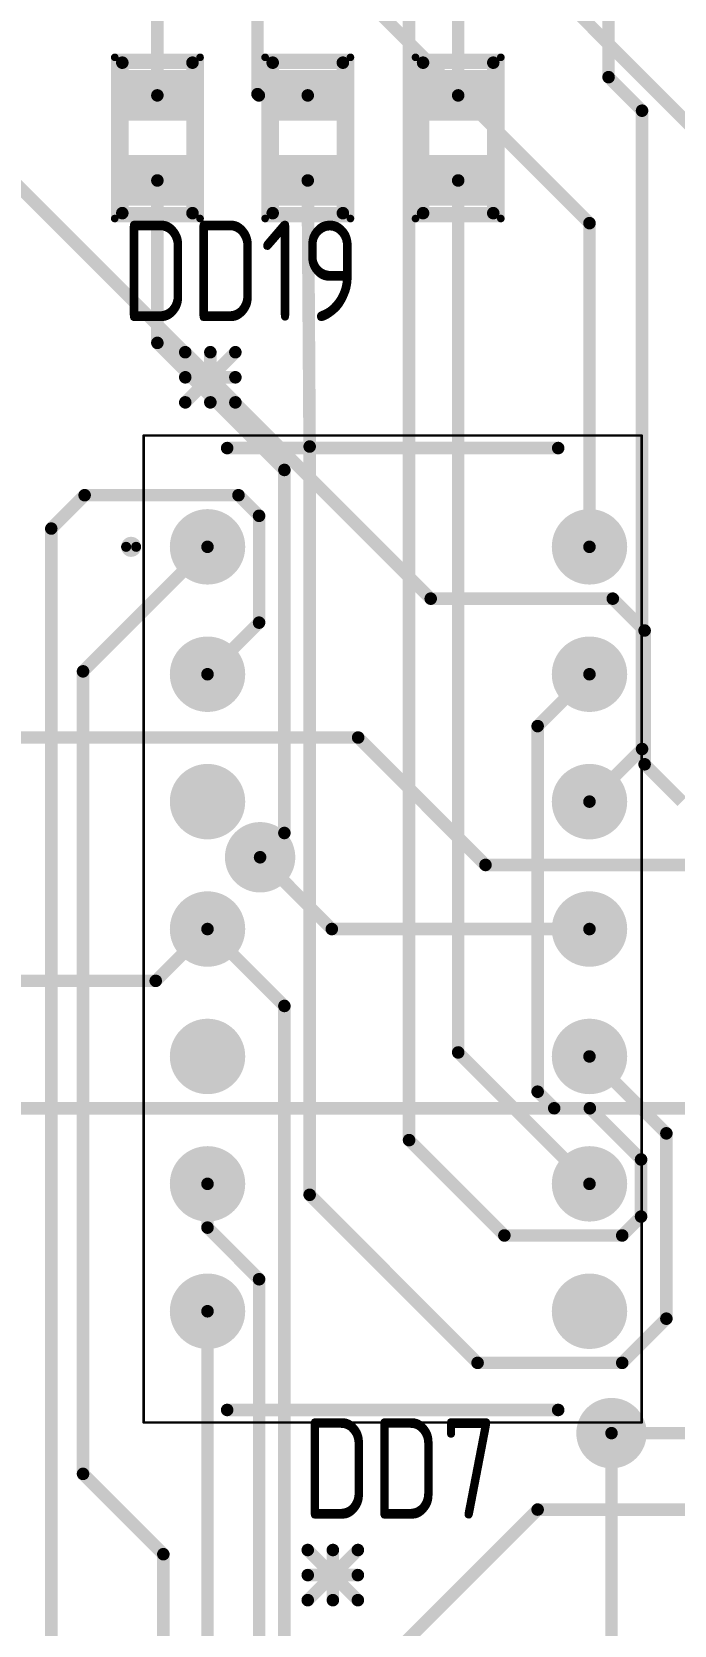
# Model space of a CAD drawing. Header units: millimetres. Extents: x 0 to 841, y 0 to 2540.
# Drawn here: x 79.5 to 92.31, y 96.5 to 128.27 of the extents above; entities that cross this region are included whole.
import ezdxf

# ---------------------------------------------------------------- set-up
doc = ezdxf.new("R2010")
doc.units = ezdxf.units.MM
for name, color, linetype in [('BottomLayer', 5, 'Continuous'), ('BottomSolder', 6, 'Continuous'), ('Mechanical13', 56, 'Continuous'), ('Mechanical15', 56, 'Continuous'), ('MultiLayer', 9, 'Continuous'), ('PadHoleLayer', 156, 'Continuous'), ('TopLayer', 1, 'Continuous'), ('TopOverlay', 2, 'Continuous'), ('TopPaste', 8, 'Continuous'), ('TopSolder', 216, 'Continuous'), ('ViaHoleLayer', 16, 'Continuous')]:
    doc.layers.add(name, color=color, linetype=linetype)
doc.styles.add('GOST type A', font='', dxfattribs={"height": 0.2})
doc.styles.get('GOST type A').set_extended_font_data('GOST type A')

# ---------------------------------------------------------------- blocks, each defined once
blk = doc.blocks.new('RES_RC0805_36')
at = {"layer": 'TopLayer'}
for points in [[(-1.353, 0.597), (-0.343, 0.597), (-0.343, -0.597), (-1.353, -0.597)], [(0.343, 0.597), (1.353, 0.597), (1.353, -0.597), (0.343, -0.597)]]:
    blk.add_hatch(color=1, dxfattribs=at).paths.add_polyline_path(points)
at = {"layer": 'TopPaste'}
for points in [[(-1.353, 0.597), (-0.343, 0.597), (-0.343, -0.597), (-1.353, -0.597)], [(0.343, 0.597), (1.353, 0.597), (1.353, -0.597), (0.343, -0.597)]]:
    blk.add_hatch(color=8, dxfattribs=at).paths.add_polyline_path(points)
at = {"layer": 'TopSolder'}
for points in [[(-1.353, 0.597), (-0.343, 0.597), (-0.343, -0.597), (-1.353, -0.597)], [(0.343, 0.597), (1.353, 0.597), (1.353, -0.597), (0.343, -0.597)]]:
    blk.add_hatch(color=216, dxfattribs=at).paths.add_polyline_path(points)
at = {"layer": 'Mechanical15', "const_width": 0.152}
for points in [[(-1.607, 0.851), (-1.607, -0.851)], [(-1.607, 0.851), (1.607, 0.851)], [(1.607, 0.851), (1.607, -0.851)], [(-1.607, -0.851), (1.607, -0.851)]]:
    blk.add_lwpolyline(points, dxfattribs=at)
at = {"layer": 'Mechanical15', "const_width": 0.0762}
for points in [[(-1.645, 0.851, 1), (-1.569, 0.851, 1)], [(-1.645, 0.851, 1), (-1.569, 0.851, 1)], [(1.569, 0.851, 1), (1.645, 0.851, 1)], [(1.569, 0.851, 1), (1.645, 0.851, 1)], [(-1.645, -0.851, 1), (-1.569, -0.851, 1)], [(-1.645, -0.851, 1), (-1.569, -0.851, 1)], [(1.569, -0.851, 1), (1.645, -0.851, 1)], [(1.569, -0.851, 1), (1.645, -0.851, 1)]]:
    blk.add_lwpolyline(points, format="xyb", close=True, dxfattribs=at)
at = {"layer": 'TopOverlay', "const_width": 0.25}
for points in [[(-1.5, 0.7), (1.5, 0.7)], [(-1.5, 0.7), (-1.5, -0.7)], [(1.5, 0.7), (1.5, -0.7)], [(-1.5, -0.7), (1.5, -0.7)]]:
    blk.add_lwpolyline(points, dxfattribs=at)
at = {"layer": 'TopOverlay', "const_width": 0.125}
for points in [[(-1.562, 0.7, 1), (-1.437, 0.7, 1)], [(-1.562, 0.7, 1), (-1.437, 0.7, 1)], [(1.438, 0.7, 1), (1.563, 0.7, 1)], [(1.438, 0.7, 1), (1.563, 0.7, 1)], [(-1.562, -0.7, 1), (-1.437, -0.7, 1)], [(-1.562, -0.7, 1), (-1.437, -0.7, 1)], [(1.438, -0.7, 1), (1.563, -0.7, 1)], [(1.438, -0.7, 1), (1.563, -0.7, 1)]]:
    blk.add_lwpolyline(points, format="xyb", close=True, dxfattribs=at)
blk = doc.blocks.new('RES_RC0805_37')
at = {"layer": 'TopLayer'}
for points in [[(-1.353, 0.597), (-0.343, 0.597), (-0.343, -0.597), (-1.353, -0.597)], [(0.343, 0.597), (1.353, 0.597), (1.353, -0.597), (0.343, -0.597)]]:
    blk.add_hatch(color=1, dxfattribs=at).paths.add_polyline_path(points)
at = {"layer": 'TopPaste'}
for points in [[(-1.353, 0.597), (-0.343, 0.597), (-0.343, -0.597), (-1.353, -0.597)], [(0.343, 0.597), (1.353, 0.597), (1.353, -0.597), (0.343, -0.597)]]:
    blk.add_hatch(color=8, dxfattribs=at).paths.add_polyline_path(points)
at = {"layer": 'TopSolder'}
for points in [[(-1.353, 0.597), (-0.343, 0.597), (-0.343, -0.597), (-1.353, -0.597)], [(0.343, 0.597), (1.353, 0.597), (1.353, -0.597), (0.343, -0.597)]]:
    blk.add_hatch(color=216, dxfattribs=at).paths.add_polyline_path(points)
at = {"layer": 'Mechanical15', "const_width": 0.152}
for points in [[(-1.607, 0.851), (-1.607, -0.851)], [(-1.607, 0.851), (1.607, 0.851)], [(1.607, 0.851), (1.607, -0.851)], [(-1.607, -0.851), (1.607, -0.851)]]:
    blk.add_lwpolyline(points, dxfattribs=at)
at = {"layer": 'Mechanical15', "const_width": 0.0762}
for points in [[(-1.645, 0.851, 1), (-1.569, 0.851, 1)], [(-1.645, 0.851, 1), (-1.569, 0.851, 1)], [(1.569, 0.851, 1), (1.645, 0.851, 1)], [(1.569, 0.851, 1), (1.645, 0.851, 1)], [(-1.645, -0.851, 1), (-1.569, -0.851, 1)], [(-1.645, -0.851, 1), (-1.569, -0.851, 1)], [(1.569, -0.851, 1), (1.645, -0.851, 1)], [(1.569, -0.851, 1), (1.645, -0.851, 1)]]:
    blk.add_lwpolyline(points, format="xyb", close=True, dxfattribs=at)
at = {"layer": 'TopOverlay', "const_width": 0.25}
for points in [[(-1.5, 0.7), (1.5, 0.7)], [(-1.5, 0.7), (-1.5, -0.7)], [(1.5, 0.7), (1.5, -0.7)], [(-1.5, -0.7), (1.5, -0.7)]]:
    blk.add_lwpolyline(points, dxfattribs=at)
at = {"layer": 'TopOverlay', "const_width": 0.125}
for points in [[(-1.562, 0.7, 1), (-1.437, 0.7, 1)], [(-1.562, 0.7, 1), (-1.437, 0.7, 1)], [(1.438, 0.7, 1), (1.563, 0.7, 1)], [(1.438, 0.7, 1), (1.563, 0.7, 1)], [(-1.562, -0.7, 1), (-1.437, -0.7, 1)], [(-1.562, -0.7, 1), (-1.437, -0.7, 1)], [(1.438, -0.7, 1), (1.563, -0.7, 1)], [(1.438, -0.7, 1), (1.563, -0.7, 1)]]:
    blk.add_lwpolyline(points, format="xyb", close=True, dxfattribs=at)
blk = doc.blocks.new('RES_RC0805_38')
at = {"layer": 'TopLayer'}
for points in [[(-1.353, 0.597), (-0.343, 0.597), (-0.343, -0.597), (-1.353, -0.597)], [(0.343, 0.597), (1.353, 0.597), (1.353, -0.597), (0.343, -0.597)]]:
    blk.add_hatch(color=1, dxfattribs=at).paths.add_polyline_path(points)
at = {"layer": 'TopPaste'}
for points in [[(-1.353, 0.597), (-0.343, 0.597), (-0.343, -0.597), (-1.353, -0.597)], [(0.343, 0.597), (1.353, 0.597), (1.353, -0.597), (0.343, -0.597)]]:
    blk.add_hatch(color=8, dxfattribs=at).paths.add_polyline_path(points)
at = {"layer": 'TopSolder'}
for points in [[(-1.353, 0.597), (-0.343, 0.597), (-0.343, -0.597), (-1.353, -0.597)], [(0.343, 0.597), (1.353, 0.597), (1.353, -0.597), (0.343, -0.597)]]:
    blk.add_hatch(color=216, dxfattribs=at).paths.add_polyline_path(points)
at = {"layer": 'Mechanical15', "const_width": 0.152}
for points in [[(-1.607, 0.851), (-1.607, -0.851)], [(-1.607, 0.851), (1.607, 0.851)], [(1.607, 0.851), (1.607, -0.851)], [(-1.607, -0.851), (1.607, -0.851)]]:
    blk.add_lwpolyline(points, dxfattribs=at)
at = {"layer": 'Mechanical15', "const_width": 0.0762}
for points in [[(-1.645, 0.851, 1), (-1.569, 0.851, 1)], [(-1.645, 0.851, 1), (-1.569, 0.851, 1)], [(1.569, 0.851, 1), (1.645, 0.851, 1)], [(1.569, 0.851, 1), (1.645, 0.851, 1)], [(-1.645, -0.851, 1), (-1.569, -0.851, 1)], [(-1.645, -0.851, 1), (-1.569, -0.851, 1)], [(1.569, -0.851, 1), (1.645, -0.851, 1)], [(1.569, -0.851, 1), (1.645, -0.851, 1)]]:
    blk.add_lwpolyline(points, format="xyb", close=True, dxfattribs=at)
at = {"layer": 'TopOverlay', "const_width": 0.25}
for points in [[(-1.5, 0.7), (1.5, 0.7)], [(-1.5, 0.7), (-1.5, -0.7)], [(1.5, 0.7), (1.5, -0.7)], [(-1.5, -0.7), (1.5, -0.7)]]:
    blk.add_lwpolyline(points, dxfattribs=at)
at = {"layer": 'TopOverlay', "const_width": 0.125}
for points in [[(-1.562, 0.7, 1), (-1.437, 0.7, 1)], [(-1.562, 0.7, 1), (-1.437, 0.7, 1)], [(1.438, 0.7, 1), (1.563, 0.7, 1)], [(1.438, 0.7, 1), (1.563, 0.7, 1)], [(-1.562, -0.7, 1), (-1.437, -0.7, 1)], [(-1.562, -0.7, 1), (-1.437, -0.7, 1)], [(1.438, -0.7, 1), (1.563, -0.7, 1)], [(1.438, -0.7, 1), (1.563, -0.7, 1)]]:
    blk.add_lwpolyline(points, format="xyb", close=True, dxfattribs=at)
blk = doc.blocks.new('DIP_14_93')
at = {"layer": 'BottomLayer'}
h = blk.add_hatch(color=5, dxfattribs=at)
edge = h.paths.add_edge_path()
edge.add_arc((0, 0), 0.65, 0, 360)
h = blk.add_hatch(color=5, dxfattribs=at)
edge = h.paths.add_edge_path()
edge.add_arc((7.62, 0), 0.65, 0, 360)
h = blk.add_hatch(color=5, dxfattribs=at)
edge = h.paths.add_edge_path()
edge.add_arc((0, -2.54), 0.65, 0, 360)
h = blk.add_hatch(color=5, dxfattribs=at)
edge = h.paths.add_edge_path()
edge.add_arc((7.62, -2.54), 0.65, 0, 360)
h = blk.add_hatch(color=5, dxfattribs=at)
edge = h.paths.add_edge_path()
edge.add_arc((0, -5.08), 0.65, 0, 360)
h = blk.add_hatch(color=5, dxfattribs=at)
edge = h.paths.add_edge_path()
edge.add_arc((7.62, -5.08), 0.65, 0, 360)
h = blk.add_hatch(color=5, dxfattribs=at)
edge = h.paths.add_edge_path()
edge.add_arc((0, -7.62), 0.65, 0, 360)
h = blk.add_hatch(color=5, dxfattribs=at)
edge = h.paths.add_edge_path()
edge.add_arc((7.62, -7.62), 0.65, 0, 360)
h = blk.add_hatch(color=5, dxfattribs=at)
edge = h.paths.add_edge_path()
edge.add_arc((0, -10.16), 0.65, 0, 360)
h = blk.add_hatch(color=5, dxfattribs=at)
edge = h.paths.add_edge_path()
edge.add_arc((7.62, -10.16), 0.65, 0, 360)
h = blk.add_hatch(color=5, dxfattribs=at)
edge = h.paths.add_edge_path()
edge.add_arc((0, -12.7), 0.65, 0, 360)
h = blk.add_hatch(color=5, dxfattribs=at)
edge = h.paths.add_edge_path()
edge.add_arc((7.62, -12.7), 0.65, 0, 360)
h = blk.add_hatch(color=5, dxfattribs=at)
edge = h.paths.add_edge_path()
edge.add_arc((0, -15.24), 0.65, 0, 360)
h = blk.add_hatch(color=5, dxfattribs=at)
edge = h.paths.add_edge_path()
edge.add_arc((7.62, -15.24), 0.65, 0, 360)
at = {"layer": 'BottomSolder'}
h = blk.add_hatch(color=6, dxfattribs=at)
edge = h.paths.add_edge_path()
edge.add_arc((0, 0), 0.752, 0, 360)
h = blk.add_hatch(color=6, dxfattribs=at)
edge = h.paths.add_edge_path()
edge.add_arc((7.62, 0), 0.752, 0, 360)
h = blk.add_hatch(color=6, dxfattribs=at)
edge = h.paths.add_edge_path()
edge.add_arc((0, -2.54), 0.752, 0, 360)
h = blk.add_hatch(color=6, dxfattribs=at)
edge = h.paths.add_edge_path()
edge.add_arc((7.62, -2.54), 0.752, 0, 360)
h = blk.add_hatch(color=6, dxfattribs=at)
edge = h.paths.add_edge_path()
edge.add_arc((0, -5.08), 0.752, 0, 360)
h = blk.add_hatch(color=6, dxfattribs=at)
edge = h.paths.add_edge_path()
edge.add_arc((7.62, -5.08), 0.752, 0, 360)
h = blk.add_hatch(color=6, dxfattribs=at)
edge = h.paths.add_edge_path()
edge.add_arc((0, -7.62), 0.752, 0, 360)
h = blk.add_hatch(color=6, dxfattribs=at)
edge = h.paths.add_edge_path()
edge.add_arc((7.62, -7.62), 0.752, 0, 360)
h = blk.add_hatch(color=6, dxfattribs=at)
edge = h.paths.add_edge_path()
edge.add_arc((0, -10.16), 0.752, 0, 360)
h = blk.add_hatch(color=6, dxfattribs=at)
edge = h.paths.add_edge_path()
edge.add_arc((7.62, -10.16), 0.752, 0, 360)
h = blk.add_hatch(color=6, dxfattribs=at)
edge = h.paths.add_edge_path()
edge.add_arc((0, -12.7), 0.752, 0, 360)
h = blk.add_hatch(color=6, dxfattribs=at)
edge = h.paths.add_edge_path()
edge.add_arc((7.62, -12.7), 0.752, 0, 360)
h = blk.add_hatch(color=6, dxfattribs=at)
edge = h.paths.add_edge_path()
edge.add_arc((0, -15.24), 0.752, 0, 360)
h = blk.add_hatch(color=6, dxfattribs=at)
edge = h.paths.add_edge_path()
edge.add_arc((7.62, -15.24), 0.752, 0, 360)
at = {"layer": 'MultiLayer'}
h = blk.add_hatch(color=9, dxfattribs=at)
edge = h.paths.add_edge_path()
edge.add_arc((0, 0), 0.65, 0, 360)
h = blk.add_hatch(color=9, dxfattribs=at)
edge = h.paths.add_edge_path()
edge.add_arc((7.62, 0), 0.65, 0, 360)
h = blk.add_hatch(color=9, dxfattribs=at)
edge = h.paths.add_edge_path()
edge.add_arc((0, -2.54), 0.65, 0, 360)
h = blk.add_hatch(color=9, dxfattribs=at)
edge = h.paths.add_edge_path()
edge.add_arc((7.62, -2.54), 0.65, 0, 360)
h = blk.add_hatch(color=9, dxfattribs=at)
edge = h.paths.add_edge_path()
edge.add_arc((0, -5.08), 0.65, 0, 360)
h = blk.add_hatch(color=9, dxfattribs=at)
edge = h.paths.add_edge_path()
edge.add_arc((7.62, -5.08), 0.65, 0, 360)
h = blk.add_hatch(color=9, dxfattribs=at)
edge = h.paths.add_edge_path()
edge.add_arc((0, -7.62), 0.65, 0, 360)
h = blk.add_hatch(color=9, dxfattribs=at)
edge = h.paths.add_edge_path()
edge.add_arc((7.62, -7.62), 0.65, 0, 360)
h = blk.add_hatch(color=9, dxfattribs=at)
edge = h.paths.add_edge_path()
edge.add_arc((0, -10.16), 0.65, 0, 360)
h = blk.add_hatch(color=9, dxfattribs=at)
edge = h.paths.add_edge_path()
edge.add_arc((7.62, -10.16), 0.65, 0, 360)
h = blk.add_hatch(color=9, dxfattribs=at)
edge = h.paths.add_edge_path()
edge.add_arc((0, -12.7), 0.65, 0, 360)
h = blk.add_hatch(color=9, dxfattribs=at)
edge = h.paths.add_edge_path()
edge.add_arc((7.62, -12.7), 0.65, 0, 360)
h = blk.add_hatch(color=9, dxfattribs=at)
edge = h.paths.add_edge_path()
edge.add_arc((0, -15.24), 0.65, 0, 360)
h = blk.add_hatch(color=9, dxfattribs=at)
edge = h.paths.add_edge_path()
edge.add_arc((7.62, -15.24), 0.65, 0, 360)
at = {"layer": 'PadHoleLayer'}
h = blk.add_hatch(color=156, dxfattribs=at)
edge = h.paths.add_edge_path()
edge.add_arc((0, 0), 0.4, 0, 360)
h = blk.add_hatch(color=156, dxfattribs=at)
edge = h.paths.add_edge_path()
edge.add_arc((7.62, 0), 0.4, 0, 360)
h = blk.add_hatch(color=156, dxfattribs=at)
edge = h.paths.add_edge_path()
edge.add_arc((0, -2.54), 0.4, 0, 360)
h = blk.add_hatch(color=156, dxfattribs=at)
edge = h.paths.add_edge_path()
edge.add_arc((7.62, -2.54), 0.4, 0, 360)
h = blk.add_hatch(color=156, dxfattribs=at)
edge = h.paths.add_edge_path()
edge.add_arc((0, -5.08), 0.4, 0, 360)
h = blk.add_hatch(color=156, dxfattribs=at)
edge = h.paths.add_edge_path()
edge.add_arc((7.62, -5.08), 0.4, 0, 360)
h = blk.add_hatch(color=156, dxfattribs=at)
edge = h.paths.add_edge_path()
edge.add_arc((0, -7.62), 0.4, 0, 360)
h = blk.add_hatch(color=156, dxfattribs=at)
edge = h.paths.add_edge_path()
edge.add_arc((7.62, -7.62), 0.4, 0, 360)
h = blk.add_hatch(color=156, dxfattribs=at)
edge = h.paths.add_edge_path()
edge.add_arc((0, -10.16), 0.4, 0, 360)
h = blk.add_hatch(color=156, dxfattribs=at)
edge = h.paths.add_edge_path()
edge.add_arc((7.62, -10.16), 0.4, 0, 360)
h = blk.add_hatch(color=156, dxfattribs=at)
edge = h.paths.add_edge_path()
edge.add_arc((0, -12.7), 0.4, 0, 360)
h = blk.add_hatch(color=156, dxfattribs=at)
edge = h.paths.add_edge_path()
edge.add_arc((7.62, -12.7), 0.4, 0, 360)
h = blk.add_hatch(color=156, dxfattribs=at)
edge = h.paths.add_edge_path()
edge.add_arc((0, -15.24), 0.4, 0, 360)
h = blk.add_hatch(color=156, dxfattribs=at)
edge = h.paths.add_edge_path()
edge.add_arc((7.62, -15.24), 0.4, 0, 360)
at = {"layer": 'TopLayer'}
h = blk.add_hatch(color=1, dxfattribs=at)
edge = h.paths.add_edge_path()
edge.add_arc((0, 0), 0.65, 0, 360)
h = blk.add_hatch(color=1, dxfattribs=at)
edge = h.paths.add_edge_path()
edge.add_arc((7.62, 0), 0.65, 0, 360)
h = blk.add_hatch(color=1, dxfattribs=at)
edge = h.paths.add_edge_path()
edge.add_arc((0, -2.54), 0.65, 0, 360)
h = blk.add_hatch(color=1, dxfattribs=at)
edge = h.paths.add_edge_path()
edge.add_arc((7.62, -2.54), 0.65, 0, 360)
h = blk.add_hatch(color=1, dxfattribs=at)
edge = h.paths.add_edge_path()
edge.add_arc((0, -5.08), 0.65, 0, 360)
h = blk.add_hatch(color=1, dxfattribs=at)
edge = h.paths.add_edge_path()
edge.add_arc((7.62, -5.08), 0.65, 0, 360)
h = blk.add_hatch(color=1, dxfattribs=at)
edge = h.paths.add_edge_path()
edge.add_arc((0, -7.62), 0.65, 0, 360)
h = blk.add_hatch(color=1, dxfattribs=at)
edge = h.paths.add_edge_path()
edge.add_arc((7.62, -7.62), 0.65, 0, 360)
h = blk.add_hatch(color=1, dxfattribs=at)
edge = h.paths.add_edge_path()
edge.add_arc((0, -10.16), 0.65, 0, 360)
h = blk.add_hatch(color=1, dxfattribs=at)
edge = h.paths.add_edge_path()
edge.add_arc((7.62, -10.16), 0.65, 0, 360)
h = blk.add_hatch(color=1, dxfattribs=at)
edge = h.paths.add_edge_path()
edge.add_arc((0, -12.7), 0.65, 0, 360)
h = blk.add_hatch(color=1, dxfattribs=at)
edge = h.paths.add_edge_path()
edge.add_arc((7.62, -12.7), 0.65, 0, 360)
h = blk.add_hatch(color=1, dxfattribs=at)
edge = h.paths.add_edge_path()
edge.add_arc((0, -15.24), 0.65, 0, 360)
h = blk.add_hatch(color=1, dxfattribs=at)
edge = h.paths.add_edge_path()
edge.add_arc((7.62, -15.24), 0.65, 0, 360)
at = {"layer": 'TopSolder'}
h = blk.add_hatch(color=216, dxfattribs=at)
edge = h.paths.add_edge_path()
edge.add_arc((0, 0), 0.752, 0, 360)
h = blk.add_hatch(color=216, dxfattribs=at)
edge = h.paths.add_edge_path()
edge.add_arc((7.62, 0), 0.752, 0, 360)
h = blk.add_hatch(color=216, dxfattribs=at)
edge = h.paths.add_edge_path()
edge.add_arc((0, -2.54), 0.752, 0, 360)
h = blk.add_hatch(color=216, dxfattribs=at)
edge = h.paths.add_edge_path()
edge.add_arc((7.62, -2.54), 0.752, 0, 360)
h = blk.add_hatch(color=216, dxfattribs=at)
edge = h.paths.add_edge_path()
edge.add_arc((0, -5.08), 0.752, 0, 360)
h = blk.add_hatch(color=216, dxfattribs=at)
edge = h.paths.add_edge_path()
edge.add_arc((7.62, -5.08), 0.752, 0, 360)
h = blk.add_hatch(color=216, dxfattribs=at)
edge = h.paths.add_edge_path()
edge.add_arc((0, -7.62), 0.752, 0, 360)
h = blk.add_hatch(color=216, dxfattribs=at)
edge = h.paths.add_edge_path()
edge.add_arc((7.62, -7.62), 0.752, 0, 360)
h = blk.add_hatch(color=216, dxfattribs=at)
edge = h.paths.add_edge_path()
edge.add_arc((0, -10.16), 0.752, 0, 360)
h = blk.add_hatch(color=216, dxfattribs=at)
edge = h.paths.add_edge_path()
edge.add_arc((7.62, -10.16), 0.752, 0, 360)
h = blk.add_hatch(color=216, dxfattribs=at)
edge = h.paths.add_edge_path()
edge.add_arc((0, -12.7), 0.752, 0, 360)
h = blk.add_hatch(color=216, dxfattribs=at)
edge = h.paths.add_edge_path()
edge.add_arc((7.62, -12.7), 0.752, 0, 360)
h = blk.add_hatch(color=216, dxfattribs=at)
edge = h.paths.add_edge_path()
edge.add_arc((0, -15.24), 0.752, 0, 360)
h = blk.add_hatch(color=216, dxfattribs=at)
edge = h.paths.add_edge_path()
edge.add_arc((7.62, -15.24), 0.752, 0, 360)
at = {"layer": 'Mechanical13'}
for points, const_width in [([(-1.424, 0, 1), (-1.624, 0, 1)], 0.2), ([(-1.674, 0, 1), (-1.574, 0, 1)], 0.1), ([(-1.474, 0, 1), (-1.374, 0, 1)], 0.1)]:
    blk.add_lwpolyline(points, format="xyb", close=True, dxfattribs=dict(at, const_width=const_width))
at = {"layer": 'Mechanical15', "const_width": 0.05}
for points in [[(-1.274, -17.459), (-1.274, 2.219)], [(-1.274, 2.219), (8.661, 2.219)], [(8.661, -17.459), (8.661, 2.219)], [(-1.274, -17.459), (8.661, -17.459)]]:
    blk.add_lwpolyline(points, dxfattribs=at)
at = {"layer": 'Mechanical15', "const_width": 0.025}
for points in [[(-1.286, 2.219, 1), (-1.261, 2.219, 1)], [(-1.286, 2.219, 1), (-1.261, 2.219, 1)], [(8.648, 2.219, 1), (8.673, 2.219, 1)], [(8.648, 2.219, 1), (8.673, 2.219, 1)], [(-1.286, -17.459, 1), (-1.261, -17.459, 1)], [(-1.286, -17.459, 1), (-1.261, -17.459, 1)], [(8.648, -17.459, 1), (8.673, -17.459, 1)], [(8.648, -17.459, 1), (8.673, -17.459, 1)]]:
    blk.add_lwpolyline(points, format="xyb", close=True, dxfattribs=at)
at = {"layer": 'TopOverlay', "const_width": 0.25}
for points in [[(-0.444, 3.88), (0.556, 2.88)], [(-0.444, 2.88), (0.556, 3.88)], [(0.056, 2.88), (0.056, 3.88)], [(-0.444, 3.38), (0.556, 3.38)], [(0.392, 1.969), (6.996, 1.969)], [(0.392, -17.208), (6.996, -17.208)]]:
    blk.add_lwpolyline(points, dxfattribs=at)
at = {"layer": 'TopOverlay'}
for points, const_width in [([(-0.507, 3.88, 1), (-0.382, 3.88, 1)], 0.125), ([(-0.006, 3.88, 1), (0.119, 3.88, 1)], 0.125), ([(0.493, 3.88, 1), (0.618, 3.88, 1)], 0.125), ([(-0.507, 3.38, 1), (-0.382, 3.38, 1)], 0.125), ([(0.493, 3.38, 1), (0.618, 3.38, 1)], 0.125), ([(-0.507, 2.88, 1), (-0.382, 2.88, 1)], 0.125), ([(-0.006, 2.88, 1), (0.119, 2.88, 1)], 0.125), ([(0.493, 2.88, 1), (0.618, 2.88, 1)], 0.125), ([(0.329, 1.969, 1), (0.454, 1.969, 1)], 0.125), ([(6.933, 1.969, 1), (7.058, 1.969, 1)], 0.125), ([(-1.424, 0, 1), (-1.624, 0, 1)], 0.2), ([(-1.674, 0, 1), (-1.574, 0, 1)], 0.1), ([(-1.474, 0, 1), (-1.374, 0, 1)], 0.1), ([(0.329, -17.208, 1), (0.454, -17.208, 1)], 0.125), ([(6.933, -17.208, 1), (7.058, -17.208, 1)], 0.125)]:
    blk.add_lwpolyline(points, format="xyb", close=True, dxfattribs=dict(at, const_width=const_width))
blk = doc.blocks.new('DIP_24_KR556RT7_105')
at = {"layer": 'TopOverlay', "const_width": 0.25}
for points in [[(-1, 4), (0, 5)], [(-1, 5), (0, 4)], [(-0.5, 4), (-0.5, 5)], [(-1, 4.5), (0, 4.5)]]:
    blk.add_lwpolyline(points, dxfattribs=at)
at = {"layer": 'TopOverlay', "const_width": 0.125}
for points in [[(-1.063, 5, 1), (-0.938, 5, 1)], [(-0.562, 5, 1), (-0.437, 5, 1)], [(-0.063, 5, 1), (0.062, 5, 1)], [(-1.063, 4.5, 1), (-0.938, 4.5, 1)], [(-0.063, 4.5, 1), (0.062, 4.5, 1)], [(-1.063, 4, 1), (-0.938, 4, 1)], [(-0.562, 4, 1), (-0.437, 4, 1)], [(-0.063, 4, 1), (0.062, 4, 1)]]:
    blk.add_lwpolyline(points, format="xyb", close=True, dxfattribs=at)

msp = doc.modelspace()

# ---------------------------------------------------------------- hatches: boundary and pattern name
at = {"layer": 'BottomLayer'}
h = msp.add_hatch(color=5, dxfattribs=at)
edge = h.paths.add_edge_path()
edge.add_arc((84.049, 111.811), 0.6, 0, 360)
h = msp.add_hatch(color=5, dxfattribs=at)
edge = h.paths.add_edge_path()
edge.add_arc((91.059, 100.33), 0.6, 0, 360)
at = {"layer": 'BottomSolder'}
h = msp.add_hatch(color=6, dxfattribs=at)
edge = h.paths.add_edge_path()
edge.add_arc((84.049, 111.811), 0.702, 0, 360)
h = msp.add_hatch(color=6, dxfattribs=at)
edge = h.paths.add_edge_path()
edge.add_arc((91.059, 100.33), 0.702, 0, 360)
at = {"layer": 'TopLayer'}
h = msp.add_hatch(color=1, dxfattribs=at)
edge = h.paths.add_edge_path()
edge.add_arc((84.049, 111.811), 0.6, 0, 360)
h = msp.add_hatch(color=1, dxfattribs=at)
edge = h.paths.add_edge_path()
edge.add_arc((91.059, 100.33), 0.6, 0, 360)
at = {"layer": 'TopSolder'}
h = msp.add_hatch(color=216, dxfattribs=at)
edge = h.paths.add_edge_path()
edge.add_arc((84.049, 111.811), 0.702, 0, 360)
h = msp.add_hatch(color=216, dxfattribs=at)
edge = h.paths.add_edge_path()
edge.add_arc((91.059, 100.33), 0.702, 0, 360)
at = {"layer": 'ViaHoleLayer'}
h = msp.add_hatch(color=16, dxfattribs=at)
edge = h.paths.add_edge_path()
edge.add_arc((84.049, 111.811), 0.35, 0, 360)
h = msp.add_hatch(color=16, dxfattribs=at)
edge = h.paths.add_edge_path()
edge.add_arc((91.059, 100.33), 0.35, 0, 360)

# ---------------------------------------------------------------- linework, layer by layer
at = {"layer": 'BottomLayer', "const_width": 0.25}
for points in [[(81.382, 137.643), (92.71, 126.314)], [(68.377, 136.042), (87.452, 116.967)], [(85, 130.073), (90.62, 124.453)], [(90.62, 118), (90.62, 124.453)], [(87.452, 116.967), (91.084, 116.967)], [(91.084, 116.967), (91.719, 116.332)], [(91.719, 113.665), (91.719, 116.332)], [(61.818, 114.198), (86.004, 114.198)], [(86.004, 114.198), (88.544, 111.658)], [(91.719, 113.665), (92.464, 112.92)], [(84.049, 111.811), (85.479, 110.38)], [(88.544, 111.658), (99.111, 111.658)], [(81.967, 109.347), (83, 110.38)], [(85.479, 110.38), (90.62, 110.38)], [(71.033, 109.347), (81.967, 109.347)], [(43.688, 106.807), (94.493, 106.807)], [(91.059, 100.33), (103.302, 100.33)], [(86, 95.22), (89.586, 98.806)], [(89.586, 98.806), (104.724, 98.806)]]:
    msp.add_lwpolyline(points, dxfattribs=at)
at = {"layer": 'BottomLayer', "const_width": 0.125}
for points in [[(90.557, 124.453, 1), (90.682, 124.453, 1)], [(90.557, 124.453, 1), (90.682, 124.453, 1)], [(90.557, 118, 1), (90.682, 118, 1)], [(87.39, 116.967, 1), (87.515, 116.967, 1)], [(87.39, 116.967, 1), (87.515, 116.967, 1)], [(91.022, 116.967, 1), (91.147, 116.967, 1)], [(91.022, 116.967, 1), (91.147, 116.967, 1)], [(91.657, 116.332, 1), (91.782, 116.332, 1)], [(91.657, 116.332, 1), (91.782, 116.332, 1)], [(85.942, 114.198, 1), (86.067, 114.198, 1)], [(85.942, 114.198, 1), (86.067, 114.198, 1)], [(91.657, 113.665, 1), (91.782, 113.665, 1)], [(91.657, 113.665, 1), (91.782, 113.665, 1)], [(83.986, 111.811, 1), (84.111, 111.811, 1)], [(88.482, 111.658, 1), (88.607, 111.658, 1)], [(88.482, 111.658, 1), (88.607, 111.658, 1)], [(82.937, 110.38, 1), (83.062, 110.38, 1)], [(85.417, 110.38, 1), (85.542, 110.38, 1)], [(85.417, 110.38, 1), (85.542, 110.38, 1)], [(90.557, 110.38, 1), (90.682, 110.38, 1)], [(81.904, 109.347, 1), (82.029, 109.347, 1)], [(81.904, 109.347, 1), (82.029, 109.347, 1)], [(90.997, 100.33, 1), (91.121, 100.33, 1)], [(89.523, 98.806, 1), (89.648, 98.806, 1)], [(89.523, 98.806, 1), (89.648, 98.806, 1)]]:
    msp.add_lwpolyline(points, format="xyb", close=True, dxfattribs=at)
at = {"layer": 'TopLayer', "const_width": 0.25}
for points in [[(83.998, 127.025), (83.998, 137.922)], [(91, 127.364), (91, 131.304)], [(87.02, 106.172), (87.02, 130.948)], [(82, 127), (82, 128.829)], [(88, 127), (88, 128.829)], [(91, 127.364), (91.669, 126.695)], [(83.998, 127.025), (84.023, 127)], [(84.023, 127), (85, 127)], [(91.669, 113.969), (91.669, 126.695)], [(82, 122.066), (82, 125.304)], [(85, 125.304), (85.037, 120)], [(88, 107.92), (88, 125.304)], [(82, 122.066), (84.533, 119.533)], [(85.037, 105.082), (85.037, 120)], [(84.533, 112.295), (84.533, 119.533)], [(79.883, 118.364), (80.548, 119.029)], [(80.548, 119.029), (83.618, 119.029)], [(83.618, 119.029), (84.029, 118.618)], [(79.883, 87.376), (79.883, 118.364)], [(84.029, 116.489), (84.029, 118.618)], [(80.517, 115.517), (83, 118)], [(83, 115.46), (84.029, 116.489)], [(80.517, 99.518), (80.517, 115.517)], [(89.586, 114.426), (90.62, 115.46)], [(89.586, 107.137), (89.586, 114.426)], [(90.62, 112.92), (91.669, 113.969)], [(84.049, 111.811), (84.533, 112.295)], [(83, 110.38), (84.533, 108.847)], [(84.533, 81.767), (84.533, 108.847)], [(88, 107.92), (90.62, 105.3)], [(90.62, 107.84), (92.153, 106.307)], [(89.586, 107.137), (89.916, 106.807)], [(89.916, 106.807), (90.627, 106.807)], [(90.627, 106.807), (91.649, 105.785)], [(92.153, 102.612), (92.153, 106.307)], [(87.02, 106.172), (88.921, 104.271)], [(91.649, 104.648), (91.649, 105.785)], [(83, 104.427), (83, 105.3)], [(85.037, 105.082), (88.388, 101.731)], [(83, 104.427), (84.029, 103.398)], [(91.272, 104.271), (91.649, 104.648)], [(88.921, 104.271), (91.272, 104.271)], [(84.029, 69.907), (84.029, 103.398)], [(83, 87.492), (83, 102.76)], [(91.272, 101.731), (92.153, 102.612)], [(88.388, 101.731), (91.272, 101.731)], [(91.059, 95.519), (91.059, 100.33)], [(80.517, 99.518), (82.118, 97.917)], [(82.118, 87.478), (82.118, 97.917)]]:
    msp.add_lwpolyline(points, dxfattribs=at)
at = {"layer": 'TopLayer', "const_width": 0.125}
for points in [[(90.938, 127.364, 1), (91.063, 127.364, 1)], [(90.938, 127.364, 1), (91.063, 127.364, 1)], [(81.937, 127, 1), (82.062, 127, 1)], [(83.935, 127.025, 1), (84.06, 127.025, 1)], [(83.935, 127.025, 1), (84.06, 127.025, 1)], [(83.961, 127, 1), (84.086, 127, 1)], [(83.961, 127, 1), (84.086, 127, 1)], [(84.937, 127, 1), (85.062, 127, 1)], [(87.938, 127, 1), (88.063, 127, 1)], [(91.606, 126.695, 1), (91.731, 126.695, 1)], [(91.606, 126.695, 1), (91.731, 126.695, 1)], [(81.937, 125.304, 1), (82.062, 125.304, 1)], [(84.937, 125.304, 1), (85.062, 125.304, 1)], [(87.938, 125.304, 1), (88.063, 125.304, 1)], [(81.937, 122.066, 1), (82.062, 122.066, 1)], [(81.937, 122.066, 1), (82.062, 122.066, 1)], [(84.975, 120, 1), (85.1, 120, 1)], [(84.975, 120, 1), (85.1, 120, 1)], [(84.471, 119.533, 1), (84.596, 119.533, 1)], [(84.471, 119.533, 1), (84.596, 119.533, 1)], [(80.486, 119.029, 1), (80.611, 119.029, 1)], [(80.486, 119.029, 1), (80.611, 119.029, 1)], [(83.555, 119.029, 1), (83.68, 119.029, 1)], [(83.555, 119.029, 1), (83.68, 119.029, 1)], [(79.821, 118.364, 1), (79.945, 118.364, 1)], [(79.821, 118.364, 1), (79.945, 118.364, 1)], [(83.966, 118.618, 1), (84.091, 118.618, 1)], [(83.966, 118.618, 1), (84.091, 118.618, 1)], [(82.937, 118, 1), (83.062, 118, 1)], [(83.966, 116.489, 1), (84.091, 116.489, 1)], [(83.966, 116.489, 1), (84.091, 116.489, 1)], [(80.454, 115.517, 1), (80.579, 115.517, 1)], [(80.454, 115.517, 1), (80.579, 115.517, 1)], [(82.937, 115.46, 1), (83.062, 115.46, 1)], [(90.557, 115.46, 1), (90.682, 115.46, 1)], [(89.523, 114.426, 1), (89.648, 114.426, 1)], [(89.523, 114.426, 1), (89.648, 114.426, 1)], [(91.606, 113.969, 1), (91.731, 113.969, 1)], [(91.606, 113.969, 1), (91.731, 113.969, 1)], [(90.557, 112.92, 1), (90.682, 112.92, 1)], [(84.471, 112.295, 1), (84.596, 112.295, 1)], [(84.471, 112.295, 1), (84.596, 112.295, 1)], [(83.986, 111.811, 1), (84.111, 111.811, 1)], [(82.937, 110.38, 1), (83.062, 110.38, 1)], [(84.471, 108.847, 1), (84.596, 108.847, 1)], [(84.471, 108.847, 1), (84.596, 108.847, 1)], [(87.938, 107.92, 1), (88.063, 107.92, 1)], [(87.938, 107.92, 1), (88.063, 107.92, 1)], [(90.557, 107.84, 1), (90.682, 107.84, 1)], [(89.523, 107.137, 1), (89.648, 107.137, 1)], [(89.523, 107.137, 1), (89.648, 107.137, 1)], [(89.854, 106.807, 1), (89.978, 106.807, 1)], [(89.854, 106.807, 1), (89.978, 106.807, 1)], [(90.565, 106.807, 1), (90.69, 106.807, 1)], [(90.565, 106.807, 1), (90.69, 106.807, 1)], [(92.091, 106.307, 1), (92.216, 106.307, 1)], [(92.091, 106.307, 1), (92.216, 106.307, 1)], [(86.958, 106.172, 1), (87.083, 106.172, 1)], [(86.958, 106.172, 1), (87.083, 106.172, 1)], [(91.586, 105.785, 1), (91.711, 105.785, 1)], [(91.586, 105.785, 1), (91.711, 105.785, 1)], [(82.937, 105.3, 1), (83.062, 105.3, 1)], [(84.975, 105.082, 1), (85.1, 105.082, 1)], [(84.975, 105.082, 1), (85.1, 105.082, 1)], [(90.557, 105.3, 1), (90.682, 105.3, 1)], [(82.937, 104.427, 1), (83.062, 104.427, 1)], [(82.937, 104.427, 1), (83.062, 104.427, 1)], [(91.586, 104.648, 1), (91.711, 104.648, 1)], [(91.586, 104.648, 1), (91.711, 104.648, 1)], [(88.859, 104.271, 1), (88.984, 104.271, 1)], [(88.859, 104.271, 1), (88.984, 104.271, 1)], [(91.21, 104.271, 1), (91.335, 104.271, 1)], [(91.21, 104.271, 1), (91.335, 104.271, 1)], [(83.966, 103.398, 1), (84.091, 103.398, 1)], [(83.966, 103.398, 1), (84.091, 103.398, 1)], [(82.937, 102.76, 1), (83.062, 102.76, 1)], [(92.091, 102.612, 1), (92.216, 102.612, 1)], [(92.091, 102.612, 1), (92.216, 102.612, 1)], [(88.325, 101.731, 1), (88.45, 101.731, 1)], [(88.325, 101.731, 1), (88.45, 101.731, 1)], [(91.21, 101.731, 1), (91.335, 101.731, 1)], [(91.21, 101.731, 1), (91.335, 101.731, 1)], [(90.997, 100.33, 1), (91.121, 100.33, 1)], [(80.454, 99.518, 1), (80.579, 99.518, 1)], [(80.454, 99.518, 1), (80.579, 99.518, 1)], [(82.056, 97.917, 1), (82.181, 97.917, 1)], [(82.056, 97.917, 1), (82.181, 97.917, 1)]]:
    msp.add_lwpolyline(points, format="xyb", close=True, dxfattribs=at)

# ---------------------------------------------------------------- block references
for name, p, rotation in [('RES_RC0805_38', (82, 126.152), 90), ('RES_RC0805_37', (85, 126.152), 90), ('RES_RC0805_36', (88, 126.152), 90), ('DIP_24_KR556RT7_105', (86, 93), 360)]:
    msp.add_blockref(name, p, dxfattribs=dict(rotation=rotation))
msp.add_blockref('DIP_14_93', (83, 118))

# ---------------------------------------------------------------- texts
at = {"layer": 'TopOverlay', "style": 'GOST type A'}
for s, p in [('DD19', (81.277, 122.503)), ('DD7', (84.884, 98.627))]:
    msp.add_text(s, height=2, dxfattribs=at).set_placement(p)

doc.saveas('drawing.dxf')
